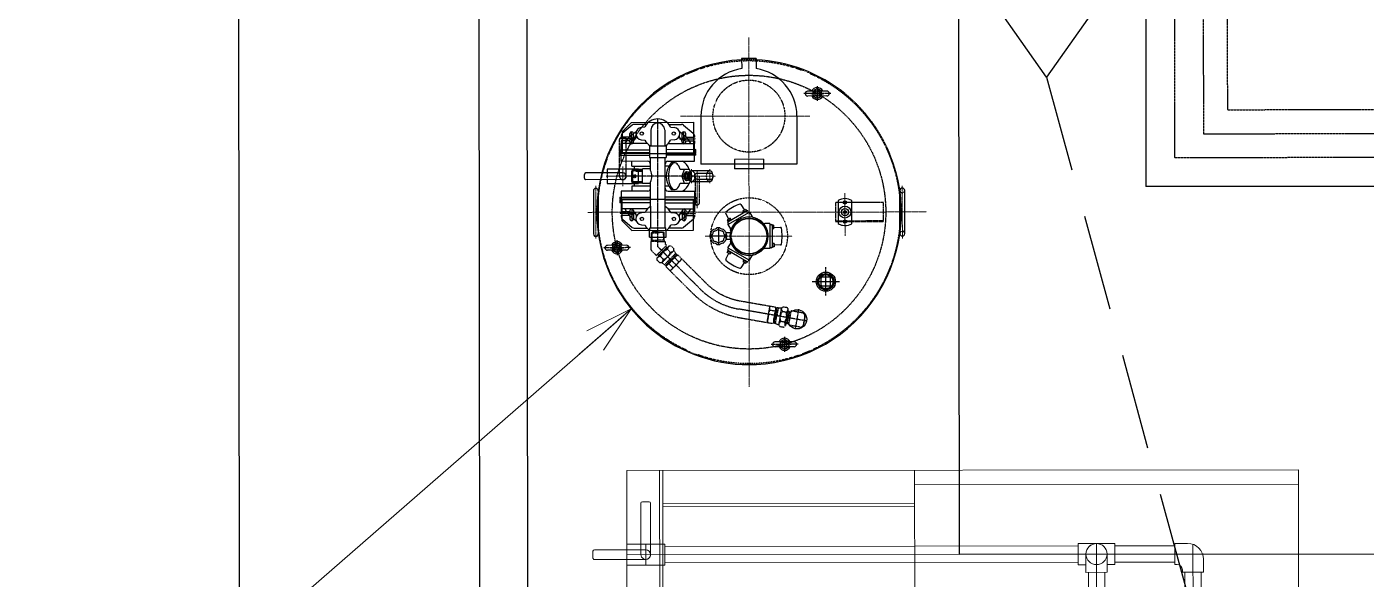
# Model space of a CAD drawing. Header units: feet. Extents: x -99009 to 3252343, y -11094690 to 9035152.
# Drawn here: x 2516119 to 2518911, y -1980651 to -1979500 of the extents above; entities that cross this region are included whole.
import ezdxf

# ---------------------------------------------------------------- set-up
doc = ezdxf.new("R2010")
doc.units = ezdxf.units.FT
for name, pattern in [('CENTER', [2, 1.25, -0.25, 0.25, -0.25]), ('DASHED2', [0.375, 0.25, -0.125]), ('HIDDEN', [0.375, 0.25, -0.125]), ('PHANTOM', [2.5, 1.25, -0.25, 0.25, -0.25, 0.25, -0.25])]:
    doc.linetypes.add(name, pattern=pattern)
for name, color, linetype in [('1', 1, 'Continuous'), ('JOB', 4, 'Continuous'), ('K-CENTER', 2, 'CENTER'), ('K-HIDDEN', 2, 'HIDDEN'), ('K-LINE', 7, 'Continuous'), ('K-PHANTOM', 2, 'PHANTOM'), ('WORKLAYER', 7, 'Continuous')]:
    doc.layers.add(name, color=color, linetype=linetype)

# ---------------------------------------------------------------- blocks, each defined once
blk = doc.blocks.new('G$C32F60F67')
at = {"layer": 'WORKLAYER', "color": 6, "linetype": 'PHANTOM', "ltscale": 0.5}
for p, q in [((1275, -1790), (1275, -850)), ((1275, -1790), (1275, -850)), ((1325, -1840), (1325, -850)), ((1325, -1840), (1325, -850)), ((1375, -850), (1375, -1900)), ((1375, -850), (1375, -1900)), ((475, -1790), (1275, -1790)), ((475, -1790), (1275, -1790)), ((425, -1840), (1325, -1840)), ((425, -1840), (1325, -1840)), ((375, -1900), (1375, -1900)), ((375, -1900), (1375, -1900))]:
    blk.add_line(p, q, dxfattribs=at)
at = {"layer": 'WORKLAYER', "color": 3, "linetype": 'Continuous'}
for p in [(1435, -850), (1435, -850), (315, -1960), (315, -1960)]:
    blk.add_line(p, (1435, -1960), dxfattribs=at)
blk = doc.blocks.new('lub st')
at = {"layer": 'K-LINE', "color": 2, "linetype": 'Continuous', "lineweight": 15}
for p, q in [((26079, 57887.7), (25669.9, 57887.7)), ((25669.9, 57887.7), (25669.9, 56487.7)), ((25699.9, 57887.7), (25699.9, 57087.7)), ((25844.9, 57410.2), (25844.9, 57689.7)), ((25855.9, 57689.7), (25882.9, 57689.7)), ((25882.9, 57689.7), (25882.9, 57645.7)), ((25882.9, 57684.7), (26024.4, 57684.7)), ((25822.9, 57656.7), (25822.9, 57629.7)), ((25824.8, 57667.7), (26169.9, 57667.7)), ((25882.9, 57650.7), (26024.4, 57650.7)), ((25822.9, 57629.7), (25866.9, 57629.7)), ((25827.9, 57504.7), (25827.9, 57629.7)), ((25861.9, 57504.7), (25861.9, 57629.7)), ((25866.9, 57634.7), (25866.9, 57629.7)), ((25877.9, 57645.7), (25882.9, 57645.7)), ((25822.9, 57504.7), (25822.9, 57428.7)), ((25822.9, 57504.7), (25866.9, 57504.7)), ((25844.9, 57488.7), (25844.9, 57444.7)), ((25844.9, 57488.7), (25882.9, 57488.7)), ((25866.9, 57488.7), (25866.9, 57504.7)), ((25882.9, 57488.7), (25882.9, 57444.7)), ((25882.9, 57483.7), (25916.4, 57483.7)), ((25822.9, 57466.7), (25882.9, 57466.7)), ((25824.8, 57466.7), (26141.7, 57466.7)), ((25822.9, 57428.7), (25866.9, 57428.7)), ((25827.9, 57087.7), (25827.9, 57428.7)), ((25844.9, 57444.7), (25882.9, 57444.7)), ((25861.9, 57087.7), (25861.9, 57428.7)), ((25866.9, 57428.7), (25866.9, 57444.7)), ((25882.9, 57449.7), (25916.4, 57449.7)), ((25844.9, 56487.7), (25844.9, 57410.2)), ((26019.9, 57087.7), (25669.9, 57087.7)), ((25738.4, 57087.7), (25738.4, 56562.7)), ((25744.9, 57087.7), (25744.9, 56562.7)), ((25827.9, 56566.7), (25827.9, 57087.7)), ((25861.9, 56566.7), (25861.9, 57087.7)), ((25669.9, 56562.7), (25848.8, 56562.7)), ((25822.9, 56566.7), (25822.9, 56487.7)), ((25866.9, 56566.7), (25822.9, 56566.7)), ((25846.8, 56562.7), (25983, 56562.7)), ((25866.9, 56487.7), (25866.9, 56566.7)), ((25669.9, 56556.2), (26122.9, 56556.2)), ((25734.9, 56520.2), (25734.9, 56534.2)), ((25737.9, 56537.2), (25844.9, 56537.2)), ((25737.9, 56517.2), (25844.9, 56517.2)), ((25866.9, 56527.2), (25822.9, 56527.2)), ((25834.9, 56420.2), (25834.9, 56527.2)), ((25854.9, 56420.2), (25854.9, 56527.2)), ((25669.9, 56487.7), (27451.9, 56487.7)), ((25822.9, 56487.7), (25834.9, 56487.7)), ((25834.9, 56487.7), (25854.9, 56487.7)), ((25854.9, 56487.7), (25866.9, 56487.7)), ((25851.9, 56417.2), (25837.9, 56417.2))]:
    blk.add_line(p, q, dxfattribs=at)
blk.add_circle((25844.9, 57466.7), 22, dxfattribs=at)
for centre, radius, start, end in [((25855.9, 57656.7), 33, 90, 180), ((25877.9, 57634.7), 11, 90, 180), ((25844.9, 57466.7), 22, 90, 270), ((25737.9, 56534.2), 3, 90, 180), ((25844.9, 56527.2), 10, 0, 180), ((25844.9, 56527.2), 10, 270, 90), ((25737.9, 56520.2), 3, 180, 270), ((25837.9, 56420.2), 3, 180, 270), ((25851.9, 56420.2), 3, 270, 0)]:
    blk.add_arc(centre, radius, start, end, dxfattribs=at)
blk = doc.blocks.new('G$CA8366B73')
at = {"layer": 'K-LINE', "color": 3, "linetype": 'Continuous', "lineweight": 25}
for p, q in [((2200, -2350), (2200, -850)), ((-2400, -2350), (2200, -2350)), ((-2400, -3250), (4200, -3250)), ((-2500, -3350), (4300, -3350))]:
    blk.add_line(p, q, dxfattribs=at)
blk = doc.blocks.new('G$C3DEA91A4')
at = {"layer": 'K-CENTER', "color": 1, "linetype": 'CENTER', "lineweight": 13}
for p, q in [((0, -335.7), (0, 370)), ((55, 319.5), (-54.9, 319.5)), ((49.6, 200), (-39.5, 200)), ((-37.8, 200), (39.5, 200)), ((-20, 188.1), (-20, 211.2)), ((20, 188.1), (20, 211.2)), ((-200, 126.8), (-200, -142.6)), ((50, -91.8), (50, 90)), ((363.9, 0), (-363.9, 0)), ((-89.7, -81.9), (-60.3, -81.9)), ((-75, -130), (-75, -70)), ((-86, -108), (-8.5, -108)), ((-89.7, -119.5), (-60.3, -119.5)), ((-75, -297.8), (-75, -242.2)), ((-95.5, -262.8), (-54.5, -262.8)), ((-60, -262.8), (-90, -262.8)), ((-55, -319.4), (54.9, -319.4))]:
    blk.add_line(p, q, dxfattribs=at)
at = {"layer": 'K-CENTER', "color": 1, "linetype": 'CENTER'}
for p, q in [((-247, 170.5), (-246.6, 114.5)), ((145, 188.7), (145, 131.1)), ((145, 180.8), (145, 139.2)), ((-262.3, 142.4), (-231.3, 142.6)), ((-260.2, 142.4), (-233.4, 142.6)), ((-246.7, 129.1), (-246.9, 155.9)), ((173.9, 160), (115, 160)), ((165.8, 160), (124.2, 160)), ((226.5, 118.6), (219.4, 78.3)), ((241, 96.9), (202.4, 103.7)), ((275.1, 101.8), (275.5, 45.8)), ((275.4, 60.4), (275.2, 87.2)), ((219.4, 78.3), (212.7, 40.5)), ((259.8, 73.7), (290.8, 73.9)), ((261.9, 73.7), (288.7, 73.8)), ((212.7, 40.5), (201.7, -21.9)), ((50, -45.4), (50, -82.6)), ((31.4, -64), (68.6, -64)), ((-152.7, -145), (-152.7, -110.6)), ((2.7, -145), (2.7, -110.6)), ((75.6, -186.4), (160, -102)), ((-144.1, -135.5), (-168.1, -135.5)), ((-156.8, -135.5), (-147.8, -135.5)), ((-152.3, -140), (-152.3, -131)), ((-75, -115.3), (-75, -261.1)), ((-5.9, -135.5), (18.1, -135.5)), ((-1.8, -135.5), (7.2, -135.5)), ((2.7, -140), (2.7, -131)), ((72, -190), (96.3, -165.7)), ((52, -190), (-195, -190)), ((72, -190), (39.6, -190)), ((52, -193.2), (52, -186.8)), ((-75, -221.8), (-75, -277.8)), ((-144.1, -244.5), (-168.1, -244.5)), ((-156.8, -244.5), (-147.8, -244.5)), ((-152.7, -235), (-152.7, -269.4)), ((-152.3, -249), (-152.3, -240)), ((-5.9, -244.5), (18.1, -244.5)), ((-1.8, -244.5), (7.2, -244.5)), ((2.7, -235), (2.7, -269.4)), ((2.7, -249), (2.7, -240)), ((73.6, -247.3), (73.9, -303.3)), ((58.3, -275.4), (89.3, -275.2)), ((60.4, -275.4), (87.2, -275.2)), ((73.8, -288.7), (73.7, -261.9))]:
    blk.add_line(p, q, dxfattribs=at)
blk.add_circle((0, 0), 285, dxfattribs=at)
blk.add_arc((54, 4.1), 150, 315, 350, dxfattribs=at)
at = {"layer": 'K-HIDDEN', "color": 1, "linetype": 'HIDDEN'}
for p, q in [((-252.1, 151.5), (-257.2, 142.4)), ((-257.2, 142.4), (-252, 133.5)), ((-241.7, 151.5), (-252.1, 151.5)), ((-236.4, 142.6), (-241.7, 151.5)), ((-241.6, 133.5), (-236.4, 142.6)), ((-252, 133.5), (-241.6, 133.5)), ((270, 82.7), (264.9, 73.7)), ((264.9, 73.7), (270.1, 64.7)), ((280.4, 82.8), (270, 82.7)), ((270.1, 64.7), (280.5, 64.8)), ((285.7, 73.8), (280.4, 82.8)), ((280.5, 64.8), (285.7, 73.8)), ((68.5, -266.3), (63.4, -275.4)), ((63.4, -275.4), (68.6, -284.3)), ((78.9, -266.3), (68.5, -266.3)), ((84.2, -275.2), (78.9, -266.3)), ((79, -284.3), (84.2, -275.2)), ((-82, -295.3), (-68, -295.3)), ((68.6, -284.3), (79, -284.3))]:
    blk.add_line(p, q, dxfattribs=at)
for centre, radius in [((0, 0), 315.5), ((-246.8, 142.5), 9), ((-246.8, 142.5), 6), ((-246.8, 142.5), 4.8), ((-200, 0), 75), ((50, 0), 80), ((275.3, 73.8), 9), ((275.3, 73.8), 6), ((275.3, 73.8), 4.8), ((73.8, -275.3), 9), ((73.8, -275.3), 6), ((73.8, -275.3), 4.8)]:
    blk.add_circle(centre, radius, dxfattribs=at)
for centre, radius, start, end in [((-45, 319.5), 5, 270, 90), ((45, 319.5), 5, 90, 270), ((0, 0), 317.5, 112.2069, 140.9557), ((0, 0), 317.5, 177.2921, 182.7079)]:
    blk.add_arc(centre, radius, start, end, dxfattribs=at)
for centre, start_param, end_param in [((-75, -81.9), 0.993865, 2.147728), ((-75, -119.5), 3.141593, 6.283185)]:
    blk.add_ellipse(centre, major_axis=(-11, 0), ratio=0.659261, start_param=start_param, end_param=end_param, dxfattribs=at)
at = {"layer": 'K-LINE', "color": 0, "linetype": 'Continuous'}
for p, q in [((45, 324.5), (-44.8, 324.5)), ((45, 314.5), (-44.3, 314.5)), ((24, 214.5), (-24, 214.5)), ((-24, 185.5), (24, 185.5)), ((152.5, 169.5), (137.5, 169.5)), ((-251.9, 162.5), (-251.7, 122.5)), ((-241.9, 162.5), (-241.7, 122.5)), ((135.5, 167.5), (135.5, 152.5)), ((152.5, 150.5), (137.5, 150.5)), ((154.5, 167.5), (154.5, 152.5)), ((-200, 100), (-100, 100)), ((-100, 100), (-100, -100)), ((270.2, 93.7), (270.4, 53.7)), ((280.2, 93.8), (280.4, 53.8)), ((31.2, 52), (31.7, 65.4)), ((68.3, 65.4), (68.8, 52)), ((-110, 30), (-90, 30)), ((-110, 30), (-110, -30)), ((-90, 30), (-90, -30)), ((24, 43), (50, 43)), ((24, 43), (24, 33)), ((25.5, 43), (25.6, 46.1)), ((26.5, 49), (26.5, 48)), ((35.5, 49), (26.5, 49)), ((26.5, 48), (50, 48)), ((34.5, 52), (27.5, 52)), ((27.5, 52), (27.5, 49)), ((34.5, 52), (34.5, 49)), ((35.5, 49), (35.5, 48)), ((50, 48), (72.4, 48)), ((50, 43), (76, 43)), ((64.5, 49), (64.5, 48)), ((64.5, 49), (73.5, 49)), ((65.5, 52), (65.5, 49)), ((65.5, 52), (72.5, 52)), ((72.5, 52), (72.5, 49)), ((73.5, 49), (73.5, 48)), ((74.4, 46.1), (74.5, 43)), ((76, 43), (76, 33)), ((-320, 15), (-298.9, 15)), ((-320, 15), (-320, -15)), ((-0.2, 1), (8.4, 6)), ((25.8, -44), (-0.2, 1)), ((74.2, -44), (100.2, 1)), ((100.2, 1), (91.6, 6)), ((-320, -15), (-298.9, -15)), ((-15.8, -16.9), (-4.4, -9.7)), ((-6.3, -6.5), (-3.7, -5)), ((-2.8, -12.6), (-6.3, -6.5)), ((-4.2, -4.1), (-3.3, -3.6)), ((0.3, -11.9), (-4.2, -4.1)), ((8.4, -24), (-3.3, -3.6)), ((-2.8, -12.6), (-0.2, -11.1)), ((-2.1, -1.9), (0.5, -0.3)), ((0.3, -11.9), (1.2, -11.4)), ((20.2, -44.4), (8.4, -24)), ((91.6, -24), (79.8, -44.4)), ((103.3, -3.6), (91.6, -24)), ((99.7, -11.9), (98.8, -11.4)), ((99.5, -0.3), (102.1, -1.9)), ((99.7, -11.9), (104.2, -4.1)), ((102.8, -12.6), (100.2, -11.1)), ((102.8, -12.6), (106.3, -6.5)), ((104.2, -4.1), (103.3, -3.6)), ((106.3, -6.5), (103.7, -5)), ((104.4, -9.7), (115.8, -16.9)), ((-110, -30), (-90, -30)), ((14.4, -42.3), (2.5, -48.6)), ((12.7, -39.4), (15.3, -37.9)), ((12.7, -39.4), (16.2, -45.5)), ((14.8, -37.1), (15.7, -36.6)), ((14.8, -37.1), (19.3, -44.9)), ((16.2, -45.5), (18.8, -44)), ((19.3, -44.9), (20.2, -44.4)), ((25, -42.7), (22.3, -44.2)), ((25.8, -44), (34.4, -39)), ((38.2, -37.9), (60.2, -37.9)), ((43.1, -35), (43.1, -48)), ((54.9, -48), (45.1, -48)), ((56.9, -35), (56.9, -48)), ((74.2, -44), (65.6, -39)), ((77.7, -44.2), (75, -42.7)), ((80.7, -44.9), (79.8, -44.4)), ((85.2, -37.1), (80.7, -44.9)), ((83.8, -45.5), (81.2, -44)), ((87.3, -39.4), (83.8, -45.5)), ((85.2, -37.1), (84.3, -36.6)), ((87.3, -39.4), (84.7, -37.9)), ((97.5, -48.6), (85.6, -42.3)), ((-86, -83), (-86, -119.5)), ((-81, -108), (-81, -78.4)), ((-78, -75.4), (-72, -75.4)), ((-69, -108), (-69, -78.4)), ((-64, -119.5), (-64, -83)), ((54.9, -80), (45.1, -80)), ((-200, -100), (-100, -100)), ((-130.3, -110.6), (-130.3, -172.5)), ((-123.9, -110.6), (-130.3, -110.6)), ((-123.9, -172.5), (-123.9, -110.6)), ((-122.6, -110.6), (-122.6, -172.5)), ((-118.6, -110.6), (-122.6, -110.6)), ((-118.6, -110.6), (-118.6, -172.5)), ((-31.3, -110.6), (-31.3, -174.8)), ((-31.3, -110.6), (-27.4, -110.6)), ((-27.4, -174.8), (-27.4, -110.6)), ((-26.1, -174.8), (-26.1, -110.6)), ((-26.1, -110.6), (-19.7, -110.6)), ((-19.7, -174.8), (-19.7, -110.6)), ((-187.3, -244.5), (-187.3, -115.5)), ((-187.3, -115.5), (-122.3, -115.5)), ((-181.5, -136.5), (-164.3, -116.1)), ((-156.5, -131.7), (-163.9, -131.7)), ((-146.5, -139.3), (-163.9, -139.3)), ((-159.4, -113.8), (-156.5, -113.8)), ((-156.5, -131.7), (-156.5, -113.8)), ((-148.9, -113.8), (-143, -113.8)), ((-148.9, -124.7), (-148.9, -113.8)), ((-148.9, -131.7), (-148.9, -124.7)), ((-146.5, -131.7), (-148.9, -131.7)), ((-106.1, -113.5), (-143, -113.5)), ((-143, -167.6), (-143, -113.5)), ((-122.3, -264.5), (-122.3, -115.5)), ((-106.1, -168.8), (-106.1, -113.5)), ((-75, -118.4), (-89.3, -123.9)), ((-89.3, -123.9), (-89.3, -143.6)), ((-89.3, -134.8), (-75, -140.2)), ((-80.6, -129.3), (-84.5, -129.3)), ((-80.4, -130.3), (-84.2, -130.9)), ((-80.6, -129.3), (-65.5, -129.3)), ((-60.7, -123.9), (-75, -118.4)), ((-75, -140.2), (-60.7, -134.8)), ((-60.7, -143.6), (-60.7, -123.9)), ((-43.9, -168.8), (-43.9, -113.5)), ((-43.9, -113.5), (-7, -113.5)), ((-27.3, -264.5), (-27.3, -115.5)), ((37.7, -115.5), (-27.3, -115.5)), ((-7, -167.6), (-7, -113.4)), ((-7, -113.8), (-1.6, -113.8)), ((-3.5, -131.7), (-1.1, -131.7)), ((-3.5, -139.3), (13.9, -139.3)), ((-1.1, -124.7), (-1.1, -113.8)), ((-1.1, -131.7), (-1.1, -124.7)), ((6, -113.8), (9.4, -113.8)), ((6.5, -131.7), (6.5, -113.8)), ((6.5, -131.7), (13.9, -131.7)), ((14.3, -116.1), (31.5, -136.5)), ((37.7, -244.5), (37.7, -115.5)), ((-183, -167), (-183, -140.6)), ((-177.1, -163.3), (-176.3, -155.6)), ((-151, -155.6), (-150.2, -163.3)), ((-102.8, -154.9), (-102.8, -162.1)), ((-47.1, -162.1), (-47.1, -154.9)), ((0.2, -163.3), (1, -155.6)), ((26.3, -155.6), (27.1, -163.3)), ((33, -140.6), (33, -167)), ((-170.7, -175.6), (-138.5, -175.6)), ((-138.5, -172.5), (-114, -172.5)), ((-138.5, -207.5), (-138.5, -172.5)), ((-114, -207.5), (-114, -172.5)), ((-12.1, -174.8), (-114, -174.8)), ((-95.8, -167.6), (-95.8, -174.8)), ((-54.2, -167.6), (-54.2, -174.8)), ((-12.6, -175.6), (32.7, -175.6)), ((32.7, -206.8), (32.7, -173.2)), ((38.5, -173.2), (32.7, -173.2)), ((52, -172.5), (38, -172.5)), ((52, -207.5), (52, -172.5)), ((-183, -213), (-183, -239.4)), ((-177.1, -216.7), (-176.3, -224.4)), ((-170.7, -204.4), (-138.5, -204.4)), ((-151, -224.4), (-150.2, -216.7)), ((-143, -212.4), (-143, -266.6)), ((-138.5, -207.5), (-114, -207.5)), ((-130.3, -269.4), (-130.3, -207.5)), ((-123.9, -207.5), (-123.9, -269.4)), ((-122.6, -269.4), (-122.6, -207.5)), ((-118.6, -269.4), (-118.6, -207.5)), ((-87, -205.2), (-114, -205.2)), ((-106.1, -211.2), (-106.1, -266.5)), ((-95.8, -244.1), (-95.8, -205.2)), ((-90.2, -205.2), (-90.2, -221.8)), ((-59.8, -221.8), (-90.2, -221.8)), ((-88.8, -221.8), (-88.8, -241.1)), ((-86.9, -240.3), (-86.9, -221.8)), ((-85.8, -235.8), (-85.8, -221.8)), ((-64.1, -235.8), (-64.1, -221.8)), ((-63.1, -221.8), (-63.1, -240.3)), ((-12.1, -205.2), (-63, -205.2)), ((-61.2, -241.1), (-61.2, -221.8)), ((-59.8, -205.2), (-59.8, -221.8)), ((-54.2, -205.2), (-54.2, -244.1)), ((-43.9, -211.2), (-43.9, -266.5)), ((-31.3, -269.4), (-31.3, -205.2)), ((-27.4, -205.2), (-27.4, -269.4)), ((-26.1, -205.2), (-26.1, -269.4)), ((-19.7, -205.2), (-19.7, -269.4)), ((32.7, -204.4), (-12.6, -204.4)), ((-7, -212.4), (-7, -266.6)), ((0.2, -216.7), (1, -224.4)), ((26.3, -224.4), (27.1, -216.7)), ((38.5, -206.8), (32.7, -206.8)), ((33, -239.4), (33, -213)), ((52, -207.5), (38, -207.5)), ((-167.3, -264.5), (-187.3, -244.5)), ((-181.5, -243.5), (-164.3, -264)), ((-146.5, -240.7), (-163.9, -240.7)), ((-156.5, -248.3), (-163.9, -248.3)), ((-156.5, -248.3), (-156.5, -266.2)), ((-148.9, -248.3), (-148.9, -255.4)), ((-146.5, -248.3), (-148.9, -248.3)), ((-95.8, -244.1), (-106.1, -244.1)), ((-95.8, -239.6), (-88.8, -239.6)), ((-60, -230.3), (-90, -230.3)), ((-90, -230.3), (-90, -295.3)), ((-64.2, -244.1), (-85.8, -244.1)), ((-65.1, -242.3), (-84.9, -242.3)), ((-61.2, -239.6), (-54.2, -239.6)), ((-60, -295.3), (-60, -230.3)), ((-54.2, -244.1), (-43.9, -244.1)), ((-3.5, -240.7), (13.9, -240.7)), ((-3.5, -248.3), (-1.1, -248.3)), ((-1.1, -248.3), (-1.1, -255.4)), ((6.5, -248.3), (6.5, -266.2)), ((6.5, -248.3), (13.9, -248.3)), ((14.3, -264), (31.5, -243.5)), ((37.7, -244.5), (17.7, -264.5)), ((-167.3, -264.5), (-122.3, -264.5)), ((-159.4, -266.2), (-156, -266.2)), ((-148.9, -255.4), (-148.9, -266.2)), ((-148.9, -266.2), (-143, -266.2)), ((-106.1, -266.5), (-143, -266.5)), ((-123.9, -269.4), (-130.3, -269.4)), ((-118.6, -269.4), (-122.6, -269.4)), ((-82, -262.8), (-82, -339.8)), ((-68, -262.8), (-68, -339.8)), ((-43.9, -266.5), (-7, -266.5)), ((-31.3, -269.4), (-27.4, -269.4)), ((17.7, -264.5), (-27.3, -264.5)), ((-26.1, -269.4), (-19.7, -269.4)), ((-7, -266.2), (-1.6, -266.2)), ((-1.1, -255.4), (-1.1, -266.2)), ((6, -266.2), (9.4, -266.2)), ((68.6, -255.3), (68.9, -295.3)), ((78.6, -255.3), (78.9, -295.3)), ((-90, -295.3), (-82, -295.3)), ((-68, -295.3), (-60, -295.3)), ((-45, -314.3), (45, -314.3)), ((-45, -324.3), (45, -324.3)), ((-71, -342.8), (-79, -342.8))]:
    blk.add_line(p, q, dxfattribs=at)
for centre, radius in [((-20, 200), 3.5), ((0, 200), 12.5), ((0, 200), 7.5), ((0, 200), 3), ((20, 200), 3.5), ((145, 160), 20), ((145, 160), 17), ((145, 160), 16.8), ((145, 160), 15.4), ((145, 160), 15), ((145, 160), 14.8), ((223.2, 100), 20), ((50, 0), 37.9), ((50, 0), 37), ((-152.3, -135.5), 2.4), ((2.7, -135.5), 2.4), ((-163.9, -156.7), 3.46), ((13.9, -156.7), 3.46), ((-163.9, -223.3), 3.46), ((13.9, -223.3), 3.46), ((-152.3, -244.5), 2.4), ((2.7, -244.5), 2.4)]:
    blk.add_circle(centre, radius, dxfattribs=at)
for centre, radius, start, end in [((0, 0), 317.5, 2.6838, 112.2069), ((-45, 319.5), 5, 90, 270), ((45, 319.5), 5, 270, 90), ((0, 0), 317.5, 140.9557, 177.2921), ((0, 200), 28, 148.8114, 211.1886), ((0, 200), 28, 22.8642, 31.1886), ((0, 200), 28, 349.7134, 22.8642), ((0, 200), 28, 328.8114, 349.7134), ((137.5, 167.5), 2, 90, 180), ((137.5, 167.5), 2, 90, 180), ((152.5, 167.5), 2, 0, 90), ((-246.8, 142.5), 12.5, 113.9206, 246.7642), ((-246.9, 162.5), 5, 0.3424, 180.3424), ((-246.8, 142.5), 12.5, 293.9206, 66.7642), ((137.5, 152.5), 2, 180, 270), ((152.5, 152.5), 2, 270, 0), ((-246.7, 122.5), 5, 180.3424, 0.3424), ((-200, 0), 100, 90, 171.3731), ((275.3, 73.8), 12.5, 113.9206, 246.7642), ((275.2, 93.8), 5, 0.3424, 180.3424), ((275.3, 73.8), 12.5, 293.9206, 66.7642), ((33.7, 65.4), 2, 101.4322, 178.0001), ((50, -15.3), 84.3, 78.5678, 101.4322), ((66.3, 65.4), 2, 2, 78.5677), ((50, 0), 40, 89.9999, 285.92), ((18, 33), 6, 314.0792, 0), ((27.6, 46), 2, 90, 178), ((50, 0), 40, 285.92, 89.9999), ((72.4, 46), 2, 2, 90), ((82, 33), 6, 180, 225.9207), ((275.4, 53.8), 5, 180.3424, 0.3424), ((5.4, 11.2), 6, 300, 345.9214), ((94.6, 11.2), 6, 194.0786, 240), ((0, 0), 317.5, 320.5026, 2.6838), ((0, 0), 317.5, 182.7079, 298.1288), ((-200, 0), 100, 188.6269, 270), ((-14.8, -18.6), 2, 122, 198.5678), ((63.2, 7.6), 84.3, 198.5678, 221.4322), ((-1, -3.6), 2, 122, 210), ((36.8, 7.6), 84.3, 318.5678, 341.4323), ((101, -3.6), 2, 330, 58), ((114.8, -18.6), 2, 341.4322, 58.0001), ((1.5, -46.8), 2, 221.4322, 298.0001), ((21.4, -42.4), 2, 210, 298), ((26.4, -54.2), 9, 318.6777, 356.3222), ((37.4, -44.2), 6, 74.08, 120), ((37.4, -54.9), 2, 144.2639, 176.3222), ((50, -64), 17.5, 135, 144.2638), ((26.4, -54.2), 13, 321.8849, 353.115), ((50, -64), 17.5, 125.7362, 135), ((41.3, -56), 2, 137.4341, 173.115), ((40.9, -51.4), 2, 93.6776, 125.7364), ((50, -64), 13.8, 135, 137.4341), ((50, -64), 13.8, 132.5659, 135), ((42, -55.3), 2, 96.8848, 132.5659), ((40.2, -40.4), 9, 273.6777, 311.3222), ((40.2, -40.4), 13, 276.885, 308.115), ((47.5, -48.7), 2, 99.2638, 131.3223), ((50, -64), 17.5, 90, 99.2638), ((49.5, -52.2), 2, 92.4341, 128.1151), ((50, -64), 13.8, 90, 92.4341), ((50, -64), 17.5, 80.7362, 90), ((50, -64), 13.8, 87.5659, 90), ((50.5, -52.2), 2, 51.8849, 87.5659), ((59.8, -40.4), 13, 231.885, 263.115), ((52.5, -48.7), 2, 48.6777, 80.7362), ((59.8, -40.4), 9, 228.6778, 266.3223), ((58, -55.3), 2, 47.4341, 83.1152), ((59.1, -51.4), 2, 54.2636, 86.3224), ((50, -64), 13.8, 45, 47.4341), ((50, -64), 13.8, 42.5659, 45), ((58.7, -56), 2, 6.885, 42.5659), ((50, -64), 17.5, 45, 54.2638), ((73.6, -54.2), 13, 186.885, 218.1151), ((62.6, -44.2), 6, 60, 105.92), ((50, -64), 17.5, 35.7362, 45), ((62.6, -54.9), 2, 3.6778, 35.7361), ((73.6, -54.2), 9, 183.6778, 221.3223), ((78.6, -42.4), 2, 242, 330), ((98.5, -46.8), 2, 242, 318.5678), ((-78, -78.4), 3, 90, 180), ((-72, -78.4), 3, 0, 90), ((50, -64), 17.5, 170.7362, 180), ((50, -64), 17.5, 180, 189.2638), ((34.7, -61.5), 2, 138.6776, 170.7362), ((34.7, -66.5), 2, 189.2638, 221.3223), ((26.4, -73.7), 9, 3.6778, 41.3223), ((37.4, -73), 2, 183.6778, 215.7361), ((50, -64), 17.5, 215.7362, 225), ((38.2, -63.5), 2, 141.8849, 177.5659), ((50, -64), 13.8, 177.5658, 180), ((50, -64), 13.8, 180, 182.4341), ((38.2, -64.5), 2, 182.4341, 218.1151), ((26.4, -73.7), 13, 6.8849, 38.1151), ((50, -64), 17.5, 225, 234.2638), ((41.3, -71.9), 2, 186.885, 222.5659), ((40.9, -76.6), 2, 234.2639, 266.3224), ((50, -64), 13.8, 222.5659, 225), ((50, -64), 13.8, 225, 227.4341), ((42, -72.7), 2, 227.4341, 263.1149), ((40.2, -87.5), 9, 48.6778, 86.3223), ((40.2, -87.5), 13, 51.885, 83.1151), ((47.5, -79.3), 2, 228.6777, 260.7362), ((50, -64), 17.5, 260.7362, 270), ((49.5, -75.7), 2, 231.8849, 267.5659), ((50, -64), 13.8, 267.5659, 270), ((50, -64), 13.8, 270, 272.4341), ((50, -64), 17.5, 270, 279.2638), ((50.5, -75.7), 2, 272.4341, 308.1151), ((59.8, -87.5), 13, 96.8849, 128.115), ((52.5, -79.3), 2, 279.2638, 311.3223), ((59.8, -87.5), 9, 93.6777, 131.3222), ((58, -72.7), 2, 276.8851, 312.5659), ((59.1, -76.6), 2, 273.6776, 305.7361), ((50, -64), 13.8, 312.5659, 315), ((50, -64), 13.8, 315, 317.4341), ((58.7, -71.9), 2, 317.4341, 353.115), ((50, -64), 17.5, 305.7362, 315), ((73.6, -73.7), 13, 141.8849, 173.1151), ((50, -64), 17.5, 315, 324.2638), ((61.8, -63.5), 2, 2.4341, 38.1151), ((61.8, -64.5), 2, 321.8849, 357.5659), ((50, -64), 13.8, 0, 2.4342), ((50, -64), 13.8, 357.5659, 0), ((62.6, -73), 2, 324.2639, 356.3222), ((73.6, -73.7), 9, 138.6777, 176.3222), ((65.3, -61.5), 2, 9.2638, 41.3224), ((65.3, -66.5), 2, 318.6777, 350.7362), ((50, -64), 17.5, 0, 9.2638), ((50, -64), 17.5, 350.7362, 0), ((-75, -108), 6, 180, 0), ((-176.6, -140.6), 6.35, 140, 180), ((-163.9, -135.5), 3.8, 90, 270), ((-113.6, -174.9), 61.4, 118.5637, 150.0614), ((-159.4, -120.1), 6.35, 90, 140), ((-117, -198.3), 66.5, 112.9655, 127.7361), ((-152.3, -135.5), 3, 350, 260), ((-146.5, -135.5), 3.8, 270, 90), ((-81.9, -151.4), 27.4, 105.6464, 151.9687), ((-68.1, -151.4), 27.4, 28.0313, 74.3536), ((-3.5, -135.5), 3.8, 90, 270), ((-36.4, -174.9), 61.4, 29.9386, 61.4363), ((-33, -198.3), 66.5, 52.2639, 67.0345), ((2.7, -135.5), 3, 350, 260), ((9.4, -120.1), 6.35, 40, 90), ((13.9, -135.5), 3.8, 270, 90), ((26.6, -140.6), 6.35, 0, 40), ((-164.4, -190), 29.9, 116.6853, 243.3147), ((-163.7, -156.9), 12.7, 6, 174), ((-163.7, -190), 29.9, 32.8168, 63.3147), ((-75, -130.3), 42.2, 228.7973, 311.2027), ((13.7, -190), 29.9, 116.6853, 151.3059), ((13.7, -156.9), 12.7, 6, 174), ((13.7, -190), 29.9, 34.0924, 63.3147), ((-171.3, -190), 14.4, 90, 270), ((-100.1, -168.8), 6, 180, 270), ((-49.9, -168.8), 6, 270, 0), ((-163.7, -190), 29.9, 296.6853, 327.1832), ((-100.1, -211.2), 6, 90, 180), ((-75, -228.9), 26.5, 63.1153, 116.8847), ((-49.9, -211.2), 6, 0, 90), ((13.7, -190), 29.9, 208.6941, 243.3147), ((13.7, -190), 29.9, 296.6853, 325.9076), ((0, 0), 317.5, 298.1288, 320.5026), ((-176.6, -239.4), 6.35, 180, 220), ((-163.7, -223.1), 12.7, 186, 354), ((-163.9, -244.5), 3.8, 90, 270), ((-113.6, -205.1), 61.4, 209.9386, 241.4363), ((-117, -181.7), 66.5, 232.2639, 247.0345), ((-152.3, -244.5), 3, 350, 260), ((-146.5, -244.5), 3.8, 270, 90), ((-85.8, -241.1), 3, 180, 270), ((-84.9, -240.3), 2, 180, 270), ((-65.1, -240.3), 2, 270, 0), ((-64.2, -241.1), 3, 270, 0), ((-3.5, -244.5), 3.8, 90, 270), ((-33, -181.7), 66.5, 292.9655, 307.7361), ((-36.4, -205.1), 61.4, 298.5637, 330.0614), ((2.7, -244.5), 3, 350, 260), ((13.7, -223.1), 12.7, 186, 354), ((13.9, -244.5), 3.8, 270, 90), ((26.6, -239.4), 6.35, 320, 0), ((73.6, -255.3), 5, 0.3424, 180.3424), ((-159.4, -259.9), 6.35, 220, 270), ((-75, -262.8), 7, 0, 180), ((9.4, -259.9), 6.35, 270, 320), ((73.8, -275.3), 12.5, 113.9206, 246.7642), ((73.8, -275.3), 12.5, 293.9206, 66.7642), ((73.9, -295.3), 5, 180.3424, 0.3424), ((-45, -319.3), 5, 90, 270), ((45, -319.3), 5, 270, 90), ((-79, -339.8), 3, 180, 270), ((-71, -339.8), 3, 270, 0)]:
    blk.add_arc(centre, radius, start, end, dxfattribs=at)
for centre, major_axis, ratio, start_param, end_param in [((-75, -81.9), (-11, 0), 0.659261, 2.147728, 7.27705), ((-75, -119.5), (-11, 0), 0.659261, 0, 3.141593), ((-75, -154.9), (-27.9, 0), 0.470191, 5.250484, 10.457479), ((-75, -238.1), (-3.18, 0), 0.751915, 3.088962, 6.335816)]:
    blk.add_ellipse(centre, major_axis=major_axis, ratio=ratio, start_param=start_param, end_param=end_param, dxfattribs=at)
for centre, major_axis, ratio in [((-75, -129.3), (-9.53, 0), 0.659261), ((-75, -129.3), (-6.94, 0), 0.659261), ((-75, -129.3), (-5.56, 0), 0.659261), ((-75, -238.3), (-3.18, 0), 0.751915), ((-75, -238.6), (-2.28, 0), 0.754492), ((-75, -238.6), (-1.59, 0), 0.751935)]:
    blk.add_ellipse(centre, major_axis=major_axis, ratio=ratio, dxfattribs=at)
at = {"layer": 'K-PHANTOM', "color": 1, "linetype": 'PHANTOM'}
for p, q in [((-20, 280), (-20, 180)), ((20, 280), (-20, 280)), ((18, 180), (18, 280)), ((20, 180), (20, 280)), ((-20, 180), (20, 180)), ((233.7, 113.4), (217.9, 116.2)), ((217.9, 116.2), (233.7, 113.4)), ((209.8, 110.5), (205.8, 87.8)), ((233.6, 82.9), (205.8, 87.8)), ((208.4, 83.8), (206.8, 83.2)), ((208.8, 85.8), (208.4, 83.8)), ((208.4, 83.8), (220, 81.8)), ((239.4, 105.3), (235.4, 82.6)), ((197, 71.1), (198.4, 79.2)), ((199.1, 68.1), (197, 71.1)), ((201.7, 81.5), (198.4, 79.2)), ((199.5, 60.2), (199.1, 57.9)), ((199.1, 57.9), (215.3, 55)), ((199.3, 57.5), (199.1, 57.9)), ((215.2, 54.7), (199.3, 57.5)), ((217, 64.5), (199.4, 67.6)), ((199.5, 60.6), (199.4, 67)), ((199.5, 60.6), (215.8, 57.7)), ((219.4, 78.3), (201.7, 81.5)), ((203.9, 55.8), (204.1, 56.7)), ((206.8, 83.2), (206.4, 80.6)), ((206.8, 83.2), (219.8, 80.9)), ((208.7, 77.4), (207.2, 69.3)), ((207.5, 80.4), (208.1, 83.7)), ((232, 54.9), (215.8, 57.7)), ((217, 64.5), (234.5, 61.5)), ((219.4, 78.3), (237.1, 75.2)), ((219.4, 78.3), (237.1, 75.2)), ((232.9, 78.6), (219.8, 80.9)), ((231.6, 79.7), (220, 81.8)), ((229.1, 73.8), (227.7, 65.7)), ((231.3, 76.2), (231.8, 79.5)), ((231.9, 81.7), (231.6, 79.7)), ((231.6, 79.7), (232.9, 78.6)), ((232, 54.9), (234.3, 60.9)), ((232, 54.9), (234.3, 60.9)), ((232.9, 78.6), (232.4, 76)), ((233.6, 82.9), (235.4, 82.6)), ((235, 61.8), (237.9, 63.9)), ((235, 61.8), (237.9, 63.9)), ((237.1, 75.2), (239.4, 72)), ((237.1, 75.2), (239.4, 72)), ((237.9, 63.9), (239.4, 72)), ((237.9, 63.9), (239.4, 72)), ((184.6, -18.9), (195.6, 43.5)), ((229.8, 37.5), (195.6, 43.5)), ((195.7, 43.9), (197.8, 55.8)), ((199.7, 42.9), (195.7, 43.9)), ((203.3, 55.3), (197.8, 55.8)), ((212.7, 40.5), (200.2, 42.7)), ((203.8, 55.3), (215, 53.3)), ((206.4, 54.3), (204.3, 42.4)), ((212.7, 40.5), (225.3, 38.3)), ((226.2, 51.3), (215, 53.3)), ((215.2, 54.7), (231.1, 51.9)), ((231.5, 52.1), (215.3, 55)), ((219.7, -19.6), (229.8, 37.5)), ((225.7, 38.3), (229.8, 37.9)), ((226.3, 52.7), (226.2, 51.9)), ((226.2, 51.9), (226.3, 52.7)), ((226.3, 52.7), (231.1, 51.9)), ((226.6, 51.2), (231.9, 49.8)), ((226.6, 51.2), (231.9, 49.8)), ((229.8, 37.9), (231.9, 49.8)), ((231.1, 51.9), (231.5, 52.1)), ((231.1, 51.9), (231.5, 52.1)), ((231.9, 54.5), (231.5, 52.1)), ((231.9, 54.5), (231.5, 52.1)), ((-75, -104), (-18, -104)), ((-15, -107), (-15, -109)), ((147.8, -89.7), (97.5, -139.9)), ((-75, -112), (-18, -112)), ((168.4, -118.1), (122.1, -164.5)), ((75.8, -156.9), (69.9, -162.7)), ((69.9, -166.6), (69.9, -162.7)), ((82.7, -179.3), (69.9, -166.6)), ((79.4, -156.9), (75.8, -156.9)), ((77.3, -170), (83.1, -164.2)), ((92.6, -169.4), (80, -156.9)), ((85.8, -152.9), (80.5, -156.5)), ((85.8, -152.9), (97.4, -164.6)), ((86.1, -152.7), (87.8, -150.9)), ((87.8, -150.9), (99.4, -162.6)), ((88.2, -150.9), (87.8, -150.9)), ((99.6, -162.4), (88.2, -150.9)), ((97.3, -140.2), (88.7, -148.8)), ((92.3, -153), (88.7, -148.8)), ((92.2, -153.8), (91.6, -154.4)), ((92.6, -153.4), (100.6, -161.4)), ((94.9, -154.9), (103.4, -146.3)), ((100.4, -142.9), (97.3, -140.2)), ((109.1, -176.2), (97.4, -164.6)), ((122.1, -164.5), (97.5, -139.9)), ((111.1, -174.2), (99.4, -162.6)), ((99.6, -162.4), (111.1, -173.8)), ((108.6, -169.4), (100.6, -161.4)), ((109.8, -152.2), (100.8, -143.2)), ((107.1, -167.1), (115.7, -158.6)), ((109.8, -152.2), (118.8, -161.2)), ((121.8, -164.7), (113.2, -173.3)), ((119.1, -161.6), (121.8, -164.7)), ((41, -178.6), (42.5, -177)), ((41, -190), (41, -178.6)), ((41, -190), (41, -201.4)), ((58, -177.7), (41.3, -178.2)), ((61, -176.5), (42.5, -177)), ((42.5, -177), (42.5, -190)), ((42.5, -203), (42.5, -190)), ((58, -177.7), (60.1, -176.5)), ((58, -176.6), (58, -190)), ((58, -203.5), (58, -190)), ((61, -190), (61, -175)), ((61, -175), (65.8, -175)), ((61, -190), (61, -205)), ((68.8, -172), (65.8, -175)), ((79.4, -182.6), (68.8, -172)), ((72.2, -173.2), (73.6, -171.8)), ((73.2, -170.2), (73.3, -170)), ((73.6, -171.8), (73.2, -170.2)), ((73.2, -170.2), (82.5, -179.5)), ((74.1, -170.8), (73.5, -171.5)), ((73.6, -171.8), (81.9, -180.1)), ((79.4, -182.6), (90, -193.2)), ((79.4, -182.6), (90, -193.2)), ((80.3, -203), (90, -193.2)), ((90.2, -188.4), (81.9, -180.1)), ((91.8, -188.9), (82.5, -179.5)), ((82.7, -179.3), (95.4, -192.1)), ((90, -193.2), (87, -196.2)), ((88.8, -189.8), (90.2, -188.4)), ((88.8, -189.8), (90.2, -188.4)), ((88.8, -192), (90, -193.2)), ((90.2, -188.4), (91.8, -188.9)), ((91.2, -187.9), (90.6, -188.5)), ((91.8, -188.9), (92, -188.7)), ((92, -184.7), (97.8, -178.9)), ((92.6, -169.4), (105.1, -182)), ((95.4, -192.1), (99.3, -192.1)), ((105.1, -186.3), (99.3, -192.1)), ((105.1, -182.6), (105.1, -186.3)), ((109.1, -176.2), (105.5, -181.5)), ((108.2, -169.8), (107.6, -170.4)), ((109, -169.7), (113.2, -173.3)), ((109.4, -175.9), (111.1, -174.2)), ((111.1, -173.8), (111.1, -174.2)), ((41, -201.4), (42.5, -203)), ((58, -202.3), (41.3, -201.8)), ((61, -203.6), (42.5, -203)), ((58, -203.5), (58, -202.3)), ((58, -202.3), (60.1, -203.5)), ((61, -205), (61, -203.6)), ((61, -205), (75.3, -205)), ((-155, -266.8), (-155, -258.8)), ((-75, -255.8), (-152, -255.8)), ((-75, -269.8), (-152, -269.8))]:
    blk.add_line(p, q, dxfattribs=at)
for centre, radius, start, end in [((216.7, 109.3), 7, 80, 170), ((232.5, 106.5), 7, 350, 80), ((207.3, 86.1), 1.5, 350, 80), ((197.4, 67), 2, 0.6343, 35), ((200.8, 80.3), 12.7, 263.6909, 300.1988), ((197.5, 60.6), 2, 350, 0.6343), ((198.6, 68.1), 13.7, 42.749, 77.0432), ((220.2, 83.5), 19.2, 227.6034, 260.349), ((218, 32.1), 46.2, 88.3177, 101.6823), ((220.4, 83.4), 19.2, 259.651, 292.3966), ((204.9, 34.4), 46.2, 58.3177, 71.6823), ((237.5, 73.8), 12.7, 219.8012, 256.3091), ((235.4, 61.6), 13.7, 82.9568, 117.251), ((233.4, 81.4), 1.5, 80, 170), ((236.1, 60.2), 2, 125, 159.3657), ((236.1, 60.2), 2, 125, 159.3657), ((199.6, 42.4), 0.5, 56.0665, 75), ((204, 66), 23.6, 260.5842, 270.5842), ((203.4, 55.9), 0.6, 265, 350), ((199.5, 40.2), 15.7, 63.9039, 73.9363), ((218, 84), 43.8, 251.681, 256.9683), ((203, -13.1), 67.4, 80, 87.1686), ((203.5, -13.1), 67.4, 72.8314, 80), ((222.6, 83.2), 43.8, 263.0317, 268.319), ((229.6, 61.5), 23.6, 249.4158, 259.4158), ((225.1, 35.7), 15.7, 86.0637, 96.0961), ((225.7, 37.8), 0.5, 85, 103.9335), ((226.8, 51.8), 0.6, 170, 255), ((226.8, 51.8), 0.6, 170, 255), ((233.9, 54.2), 2, 159.3657, 170), ((233.9, 54.2), 2, 159.3657, 170), ((54, 4.1), 132.7, 315, 350), ((37.8, 12.5), 184.7, 315, 350), ((-18, -107), 3, 0, 90), ((-18, -109), 3, 270, 0), ((79.1, -156.4), 13.7, 227.9568, 262.251), ((79.4, -154.9), 2, 270, 304.3657), ((70.4, -165.3), 12.7, 4.8012, 41.3091), ((78.9, -182.9), 19.2, 44.651, 77.3966), ((84.7, -151.2), 2, 304.3657, 315), ((91.8, -153.4), 0.6, 315, 40), ((102.4, -141.2), 15.7, 231.0637, 241.0961), ((148.1, -113.5), 67.4, 217.8314, 225), ((100.8, -142.5), 0.5, 230, 248.9335), ((84, -159.7), 23.6, 34.4158, 44.4158), ((148.5, -113.9), 67.4, 225, 232.1686), ((77.2, -181.5), 43.8, 48.0317, 53.319), ((120.8, -159.6), 15.7, 208.9039, 218.9363), ((80.5, -184.8), 43.8, 36.681, 41.9683), ((102.3, -178), 23.6, 45.5842, 55.5842), ((119.5, -161.2), 0.5, 201.0665, 220), ((71.1, -172.2), 1.5, 225, 315), ((119.7, -151.7), 46.2, 203.3177, 216.6823), ((110.3, -142.3), 46.2, 233.3177, 246.6823), ((89.9, -190.9), 1.5, 135, 225), ((89.9, -190.9), 1.5, 135, 225), ((105.6, -182.9), 13.7, 187.749, 222.0432), ((79.1, -183.1), 19.2, 12.6034, 45.349), ((96.7, -191.6), 12.7, 48.6909, 85.1988), ((107.1, -182.6), 2, 145.6343, 180), ((108.6, -170.2), 0.6, 50, 135), ((110.8, -177.4), 2, 135, 145.6343), ((75.3, -198), 7, 270, 315), ((-152, -258.8), 3, 90, 180), ((-152, -266.8), 3, 180, 270), ((-75, -262.8), 7, 270, 90)]:
    blk.add_arc(centre, radius, start, end, dxfattribs=at)
blk = doc.blocks.new('G$C7485B9F3')
at = {"layer": 'K-LINE', "color": 2, "linetype": 'Continuous', "lineweight": 15}
blk.add_blockref('G$C3DEA91A4', (425, -1499.8), dxfattribs=at)
blk = doc.blocks.new('sfsfsfsfsf')
at = {"layer": 'K-LINE', "color": 210}
blk.add_lwpolyline([(124362.8, 43737), (124007.9, 43737), (124007.9, 43627.8), (123789.6, 43781.7), (124007.9, 43935.6), (124007.9, 43826.5), (124362.8, 43826.5), (124362.8, 43737)], dxfattribs=at)
blk = doc.blocks.new('K-OP3')
at = {"color": 0, "linetype": 'ByBlock', "lineweight": -2}
for p, q in [((0, 0), (-7.2, 0)), ((-5, 1.34), (0, 0)), ((0, 0), (-5, -1.34))]:
    blk.add_line(p, q, dxfattribs=at)

msp = doc.modelspace()

# ---------------------------------------------------------------- linework, layer by layer
at = {"layer": '1'}
msp.add_arc((2520410.24778, -1978395.99612), 100000, 84.1346387202, 194.3871675539, dxfattribs=at)
at = {"layer": 'JOB', "color": 30, "linetype": 'DASHED2', "ltscale": 800, "true_color": 0xf26722}
msp.add_line((2518245.05004, -1979604.98716), (2519318.21329, -1983541.87875), dxfattribs=at)
at = {"layer": 'K-LINE', "color": 4, "ltscale": 300}
msp.add_line((2516550.32319, -1970125.75888), (2516568.10032, -1985783.36334), dxfattribs=at)
at = {"layer": 'K-LINE', "color": 2, "linetype": 'Continuous', "lineweight": 15}
msp.add_line((2517364.25018, -1980100.91502), (2516552.34384, -1980807.01953), dxfattribs=at)

# ---------------------------------------------------------------- block references
at = {"layer": 'JOB', "rotation": 90.0650517140735}
msp.add_blockref('sfsfsfsfsf', (2562167.29276, -2103344.8005), dxfattribs=at)
at = {"layer": 'K-LINE', "color": 2, "linetype": 'CENTER', "lineweight": 15, "rotation": 270.0650517140735}
msp.add_blockref('G$CA8366B73', (2520410.24778, -1978395.99612), dxfattribs=at)
at = {"layer": 'K-LINE', "color": 3, "linetype": 'Continuous', "lineweight": 25, "rotation": 270.0650517140735}
for name, p in [('G$C32F60F67', (2520410.24778, -1978395.99612)), ('G$C7485B9F3', (2519124.02781, -1979459.64255))]:
    msp.add_blockref(name, p, dxfattribs=at)
at = {"layer": 'K-LINE', "color": 2, "linetype": 'Continuous', "lineweight": 15, "xscale": 20, "yscale": 20, "zscale": 20, "rotation": 41.01306508870582}
msp.add_blockref('K-OP3', (2517379.34138, -1980087.79039), dxfattribs=at)
at = {"layer": 'K-LINE', "color": 1, "linetype": 'HIDDEN', "lineweight": 15, "rotation": 270.0650517140735}
msp.add_blockref('lub st', (2460852.96034, -1954818.71445), dxfattribs=at)

doc.saveas('drawing.dxf')
